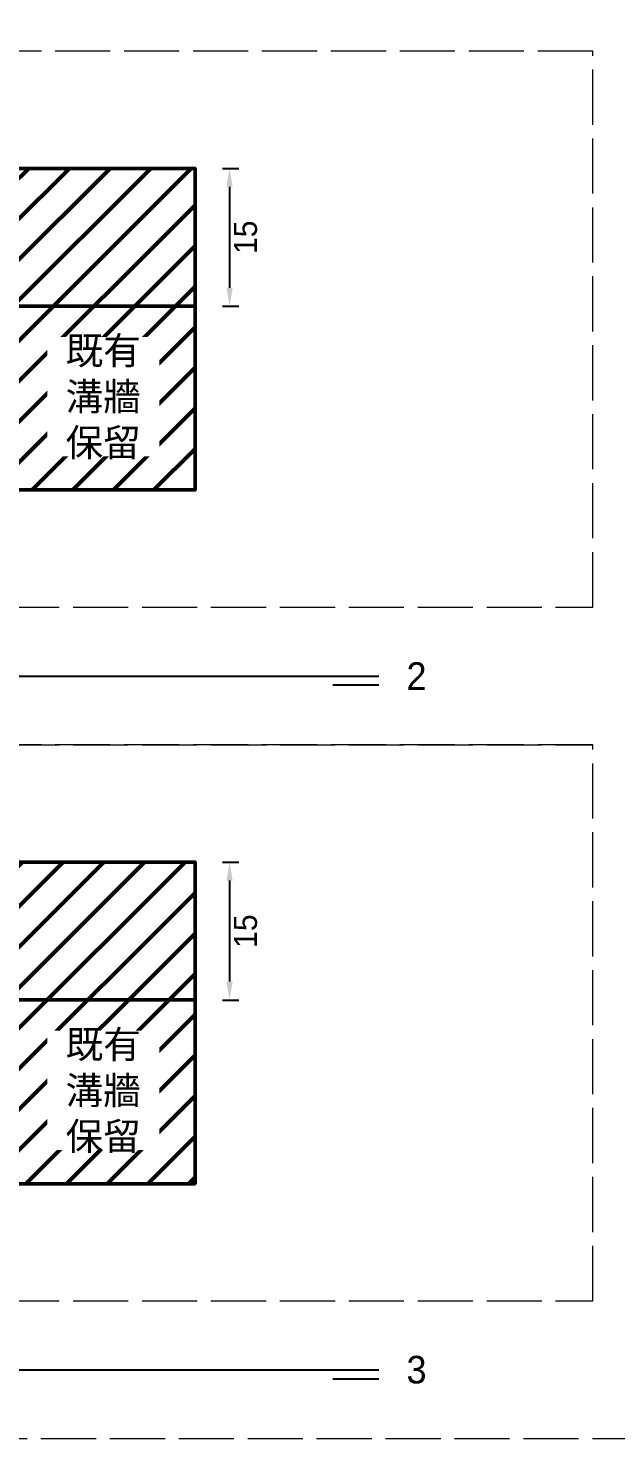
# Model space of a CAD drawing. Extents: x -4891 to 4829, y -5666 to -3242.
# Drawn here: x -730.6 to -602.8, y -4196.3 to -3889.3 of the extents above; entities that cross this region are included whole.
import ezdxf

# ---------------------------------------------------------------- set-up
doc = ezdxf.new("R2010")
doc.units = 0
doc.header["$MEASUREMENT"] = 0
doc.linetypes.add('ACAD_ISO02W100', pattern=[15, 12, -3])
doc.layers.add('一、3.基本-變更', color=1, linetype='Continuous', lineweight=50)
doc.layers.add('一、4.基本-隱藏', color=9, linetype='ACAD_ISO02W100', lineweight=20, plot=False)
doc.layers.add('三、3.文字-註解文字', color=2, linetype='Continuous')
doc.styles.add('次圖名(詳圖)', font='MS PGothic.ttf', dxfattribs={"height": 6})
doc.styles.add('註解文字', font='MS PGothic.ttf', dxfattribs={"height": 5})
doc.dimstyles.new('註解文字', dxfattribs={"dimtxt": 5, "dimasz": 4, "dimexe": 2, "dimexo": 2.5, "dimgap": 1, "dimtad": 2, "dimzin": 0, "dimdsep": 46, "dimtxsty": '註解文字', "dimcen": 0.1, "dimclrd": 144, "dimclre": 144, "dimclrt": 256, "dimadec": 0, "dimazin": 0, "dimtfac": 1, "dimtofl": 0, "dimtmove": 0, "dimatfit": 3, "dimfxl": 1.5, "dimfxlon": 1, "dimtolj": 1, "dimtzin": 0, "dimlwd": -1, "dimlwe": -1, "dimarcsym": 1})

# ---------------------------------------------------------------- blocks, each defined once
blk = doc.blocks.new('*D76')
at = {"layer": 'Defpoints', "color": 0, "transparency": 16777216}
for p in [(-694.31, -3919.8), (-694.31, -3949.8), (-686.81, -3949.8)]:
    blk.add_point(p, dxfattribs=at)
at = {"layer": '三、3.文字-註解文字', "color": 144, "transparency": 16777216}
for p, q in [((-688.31, -3919.8), (-684.81, -3919.8)), ((-686.81, -3923.8), (-686.81, -3945.8)), ((-688.31, -3949.8), (-684.81, -3949.8))]:
    blk.add_line(p, q, dxfattribs=at)
for points in [[(-687.47, -3923.8), (-686.14, -3923.8), (-686.81, -3919.8)], [(-687.47, -3945.8), (-686.14, -3945.8), (-686.81, -3949.8)]]:
    blk.add_solid(points, dxfattribs=at)
at = {"layer": '三、3.文字-註解文字', "transparency": 16777216, "insert": (-683.31, -3934.8), "char_height": 5, "attachment_point": 5, "rotation": 90, "style": '註解文字'}
blk.add_mtext('\\A1;15', dxfattribs=at)
blk = doc.blocks.new('*D80')
at = {"layer": 'Defpoints', "color": 0, "transparency": 16777216}
for p in [(-694.31, -4070.8), (-694.31, -4100.8), (-686.81, -4100.8)]:
    blk.add_point(p, dxfattribs=at)
at = {"layer": '三、3.文字-註解文字', "color": 144, "transparency": 16777216}
for p, q in [((-688.31, -4070.8), (-684.81, -4070.8)), ((-686.81, -4074.8), (-686.81, -4096.8)), ((-688.31, -4100.8), (-684.81, -4100.8))]:
    blk.add_line(p, q, dxfattribs=at)
for points in [[(-687.47, -4074.8), (-686.14, -4074.8), (-686.81, -4070.8)], [(-687.47, -4096.8), (-686.14, -4096.8), (-686.81, -4100.8)]]:
    blk.add_solid(points, dxfattribs=at)
at = {"layer": '三、3.文字-註解文字', "transparency": 16777216, "insert": (-683.31, -4085.8), "char_height": 5, "attachment_point": 5, "rotation": 90, "style": '註解文字'}
blk.add_mtext('\\A1;15', dxfattribs=at)

msp = doc.modelspace()

# ---------------------------------------------------------------- hatches: boundary and pattern name
at = {"layer": '一、3.基本-變更', "linetype": 'Continuous'}
h = msp.add_hatch(dxfattribs=at)
h.set_pattern_fill('ANSI31', color=256, scale=50)
h.set_pattern_definition([(45, (-1968.1754, 711.5), (-4.419417, 4.419417), [])])
h.paths.add_polyline_path([(-694.307, -3919.796), (-734.307, -3919.796), (-734.307, -3949.796), (-694.307, -3949.796)])
h.paths.add_polyline_path([(-694.307, -3949.796), (-734.307, -3949.796), (-734.307, -3989.796), (-694.307, -3989.796)])
h = msp.add_hatch(dxfattribs=at)
h.set_pattern_fill('ANSI31', color=256, scale=50)
h.set_pattern_definition([(45, (-2208.1754, 560.5), (-4.419417, 4.419417), [])])
h.paths.add_polyline_path([(-694.307, -4070.796), (-734.307, -4070.796), (-734.307, -4100.796), (-694.307, -4100.796)])
h.paths.add_polyline_path([(-694.307, -4100.796), (-734.307, -4100.796), (-734.307, -4140.796), (-694.307, -4140.796)])

# ---------------------------------------------------------------- linework, layer by layer
for points in [[(-734.307, -3919.796), (-694.307, -3919.796), (-694.307, -3949.796), (-734.307, -3949.796)], [(-694.307, -3949.796), (-734.307, -3949.796), (-734.307, -3989.796), (-694.307, -3989.796)], [(-734.307, -4070.796), (-694.307, -4070.796), (-694.307, -4100.796), (-734.307, -4100.796)], [(-694.307, -4100.796), (-734.307, -4100.796), (-734.307, -4140.796), (-694.307, -4140.796)]]:
    msp.add_lwpolyline(points, close=True, dxfattribs=at)
at = {"layer": '一、4.基本-隱藏'}
for points in [[(-970.855, -3689.296), (-190.855, -3689.296), (-190.855, -4196.296), (-970.855, -4196.296)], [(-607.759, -3894.296), (-960.855, -3894.296), (-960.855, -4015.296), (-607.759, -4015.296)], [(-607.759, -4045.296), (-960.855, -4045.296), (-960.855, -4166.296), (-607.759, -4166.296)]]:
    msp.add_lwpolyline(points, close=True, dxfattribs=at)
for points in [[(-960.855, -4015.296), (-607.759, -4015.296)], [(-960.855, -4045.296), (-607.759, -4045.296)]]:
    msp.add_lwpolyline(points, dxfattribs=at)
at = {"layer": '三、3.文字-註解文字'}
for points in [[(-914.307, -4030.296), (-654.307, -4030.296)], [(-654.307, -4032.296), (-664.307, -4032.296)], [(-914.307, -4181.296), (-654.307, -4181.296)], [(-654.307, -4183.296), (-664.307, -4183.296)]]:
    msp.add_lwpolyline(points, dxfattribs=at)

# ---------------------------------------------------------------- texts
at = {"layer": '三、3.文字-註解文字', "char_height": 6, "attachment_point": 4, "style": '次圖名(詳圖)'}
for s, insert in [('2', (-648.307, -4030.296)), ('3', (-648.307, -4181.296))]:
    msp.add_mtext_dynamic_manual_height_columns(s, width=3, gutter_width=15, heights=[0], dxfattribs=dict(at, insert=insert))

# ---------------------------------------------------------------- dimensions: what is measured, and where the dimension line sits
at = {"layer": '三、3.文字-註解文字'}
for base, p1, p2, picture, middle in [((-686.807, -3949.796), (-694.307, -3919.796), (-694.307, -3949.796), '*D76', (-683.307, -3934.796)), ((-686.807, -4100.796), (-694.307, -4070.796), (-694.307, -4100.796), '*D80', (-683.307, -4085.796))]:
    dim = msp.add_linear_dim(base=base, p1=p1, p2=p2, angle=90, text='15', dimstyle='註解文字', dxfattribs=at)
    dim.commit()
    dim.dimension.update_dxf_attribs({"geometry": picture, "text_midpoint": middle})

# ---------------------------------------------------------------- next in the draw order: texts
at = {"layer": '三、3.文字-註解文字', "linetype": 'Continuous', "char_height": 6, "attachment_point": 5, "style": '次圖名(詳圖)', "bg_fill": 3, "box_fill_scale": 1, "bg_fill_color": 256, "bg_fill_transparency": 0}
for insert in [(-714.307, -3969.796), (-714.307, -4120.796)]:
    msp.add_mtext_dynamic_manual_height_columns('{\\fMS PGothic|b0|i0|c128|p34;既有溝牆保留}', width=24.37423, gutter_width=30, heights=[0], dxfattribs=dict(at, insert=insert))

doc.saveas('drawing.dxf')
